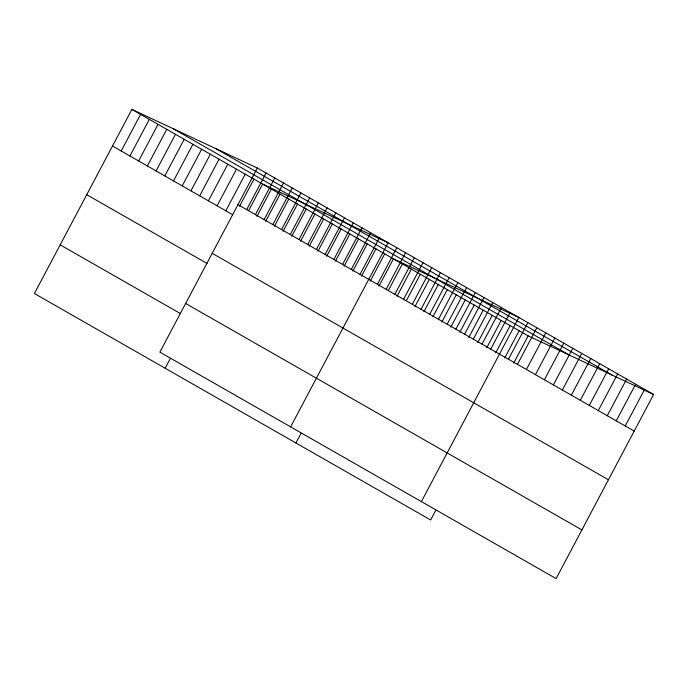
<?xml version="1.0" encoding="UTF-8"?>
<svg xmlns="http://www.w3.org/2000/svg" width="688" height="688" viewBox="0 0 688 688"><rect width="100%" height="100%" fill="white"/><g stroke="black" fill="none" stroke-linecap="round" stroke-linejoin="round"><path stroke-width="1.03" d="M257.355 168.027L159.874 352.144L556.11 578.599L653.6 394.473L257.355 168.027L131.89 109.401L34.4 293.527L430.645 519.973L435.796 510.238M121.217 151.007L140.601 114.38M129.929 155.987L149.322 119.368M138.649 160.966L158.042 124.347M147.37 165.946L166.754 129.327M156.081 170.934L175.474 134.315M164.802 175.913L184.195 139.294M173.522 180.892L192.907 144.274M182.234 185.88L201.627 149.262M190.954 190.86L210.347 154.241M199.675 195.839L219.059 159.22M208.387 200.827L227.78 164.2M217.107 205.807L236.491 169.188M225.827 210.786L245.212 174.167M239.51 206.383L253.932 179.147M246.691 209.625L266.075 173.006M165.163 368.252L170.314 358.517M248.729 210.425L262.644 184.135L388.118 242.752L290.628 426.878M255.403 214.604L274.796 177.986M256.951 216.342L271.364 189.114M264.123 219.592L283.508 182.965M265.663 221.321L280.085 194.093M272.835 224.572L292.228 187.953M274.383 226.309L288.797 199.081M281.555 229.551L300.948 192.932M283.095 231.288L297.517 204.061M290.276 234.531L309.66 197.912M291.815 236.268L306.237 209.04M298.988 239.519L318.381 202.9M300.536 241.256L314.949 214.02M307.708 244.498L327.101 207.879M309.247 246.235L323.67 219.008M316.428 249.477L335.813 212.859M317.968 251.215L332.381 223.987M325.14 254.465L344.533 217.847M326.688 256.203L341.102 228.966M333.861 259.445L353.245 222.826M335.4 261.182L349.822 233.954M342.581 264.424L361.965 227.805M344.12 266.161L358.534 238.934M351.293 269.412L370.686 232.785M352.841 271.141L367.254 243.913M360.013 274.392L379.398 237.773M361.553 276.129L375.975 248.901M370.273 281.108L384.687 253.881M377.445 284.35L396.838 247.732M295.917 442.986L301.077 433.251M378.993 286.088L393.407 258.86L518.881 317.486L421.391 501.604M386.166 289.338L405.55 252.72M388.471 290.284L402.385 263.994M394.878 294.318L414.271 257.699M396.95 296.356L411.372 269.128M403.598 299.297L422.991 262.678M406.427 300.553L420.351 274.263M412.318 304.285L431.703 267.666M414.916 306.624L429.329 279.397M421.03 309.265L440.423 272.646M423.894 311.759L438.316 284.522M429.751 314.244L449.144 277.625M432.881 316.884L447.295 289.657M438.471 319.232L457.855 282.605M441.859 322.018L456.273 294.791M447.183 324.211L466.576 287.593M450.838 327.153L465.26 299.925M455.903 329.191L475.288 292.572M459.825 332.287L474.238 305.059M464.624 334.17L484.008 297.551M468.803 337.421L483.225 310.193M473.335 339.158L492.728 302.539M477.782 342.555L492.204 315.319M482.056 344.138L501.44 307.519M486.769 347.689L501.182 320.453M490.768 349.117L510.161 312.498M495.747 352.815L510.169 325.587M504.734 357.949L519.148 330.722M508.466 359.239L527.859 322.612M513.712 363.083L528.126 335.856L653.6 394.473M517.453 364.365L536.838 327.746M526.432 369.499L545.825 332.88M535.419 374.633L554.803 338.014M544.397 379.767L563.782 343.149M553.376 384.902L572.769 348.283M562.363 390.036L581.747 353.417M571.341 395.161L590.734 358.543M580.319 400.296L599.712 363.677M589.306 405.43L608.691 368.811M598.285 410.564L617.678 373.945M607.263 415.698L626.656 379.079M616.25 420.832L635.635 384.214M625.229 425.967L644.622 389.348M215.955 148.677L612.191 375.132M173.29 128.751L569.535 355.197M131.89 109.401L528.126 335.856M237.971 204.646L634.207 431.092M112.497 146.019L232.793 214.776M212.196 253.322L608.441 479.768M86.722 194.695L207.028 263.452M185.64 303.468L581.885 529.923M60.174 244.851L180.471 313.599"/></g></svg>
